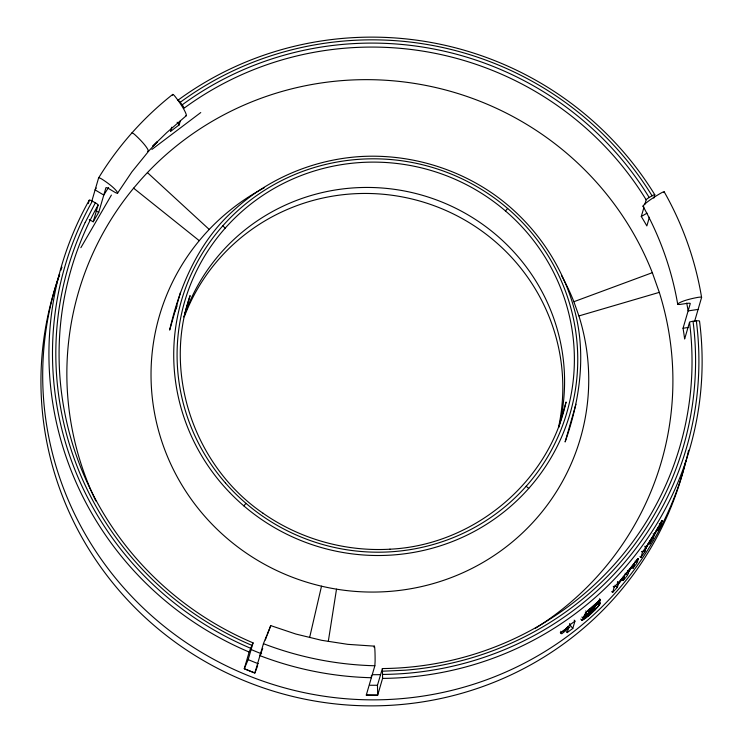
<?xml version="1.0" encoding="UTF-8"?>
<svg xmlns="http://www.w3.org/2000/svg" width="743" height="743" viewBox="0 0 743 743"><rect width="100%" height="100%" fill="white"/><g stroke="black" fill="none" stroke-linecap="round" stroke-linejoin="round"><path stroke-width="1.11" d="M371.389 675.526L371.361 677.727A327.143 320.112 16.3 0 1 259.929 655.642L262.716 648.463M662.013 521.075L662.069 520.602A24.045 0.975 -62.6 0 1 661.994 521.122L661.864 521.595M591.326 610.412A6.956 0.613 -42.2 0 1 591.725 610.068A5.768 0.52 -42.2 0 1 592.208 609.65L594.892 608.201A15.436 1.635 -43.4 0 1 594.762 608.545L590.146 613.495A4.783 0.585 -42.6 0 1 589.041 614.405L588.41 614.87M253.066 642.871L248.181 659.626L244.271 668.728L254.858 673L257.645 665.821M374.073 647.404L374.231 646.141L347.817 644.348L321.626 640.308L295.872 634.048L270.74 625.615L263.477 643.54L254.858 673A327.143 320.112 16.3 0 1 244.271 668.728L249.174 651.964L253.057 642.871A317.029 310.212 16.3 0 1 98.104 205.096A3.371 0.678 29.4 0 0 95.355 202.802L92.401 201.177A3.371 0.678 29.4 0 0 89.253 200.22L88.278 203.554M598.923 605.313A12.928 1.356 -44.2 0 0 599.731 604.152L600.149 602.945L598.895 603.362A11.777 1.133 -43.4 0 0 598.329 603.734M634.039 564.856L634.039 564.829A18.436 1.337 -53.5 0 1 634.039 564.829L634.011 564.996A21.501 1.56 -53.5 0 0 634.039 564.671L633.872 564.717M328.322 641.246L336.514 589.153M366.28 695.086A327.143 320.112 16.3 0 0 377.685 695.169L382.599 678.303L382.385 668.496L377.463 685.25L377.685 695.169L366.28 695.086L374.853 665.765L375.104 661.251A23.609 1.272 -88.6 0 0 374.24 646.131M575.946 404.266L565.107 441.964C580.478 398.629 586.766 351.03 573.466 306.274C560.696 261.239 531.969 221.256 493.761 194.294L493.686 194.239C455.087 167.268 407.489 153.792 360.476 156.55L360.383 156.559C313.722 159.504 268.334 178.515 233.878 210.185C199.059 241.336 179.815 285.275 169.664 330.078L180.503 292.38M658.679 527.224A18.436 0.827 -61.4 0 0 658.679 527.186L658.642 527.363A21.501 0.966 -61.4 0 0 658.688 527.103M624.12 577.311L624.12 577.311A23.757 1.95 -50.7 0 0 624.139 577.014L624.101 576.949M270.731 625.652L269.523 628.931M309.627 637.54L321.515 586.181M382.561 678.48L382.58 678.405A327.152 320.122 16.3 0 0 699.534 321.171A3.371 0.641 -7.4 0 0 696.395 320.892L693.052 321.273A3.371 0.641 -7.4 0 0 689.513 322.313A317.029 310.212 16.3 0 1 382.348 668.561M600.168 603.195L600.112 603.381A14.73 1.514 -44.5 0 1 599.926 603.836A13.105 1.393 -44.1 0 1 598.849 605.452M633.946 565.247L633.064 568.237L632.052 567.485M638.228 559.2L637.215 562.665L635.154 561.206M650.524 541.294L650.469 541.489M623.999 577.748L623.665 578.899M91.621 201.836L98.605 177.939A327.143 320.112 16.3 0 1 172.673 94.454A3.371 0.567 51.7 0 1 175.348 96.813A23.609 3.994 51.7 0 1 186.437 115.462A3.371 0.567 51.7 0 1 185.964 115.546M89.29 219.612L93.228 221.786L98.104 205.096M93.228 221.786A317.029 310.212 16.3 0 1 98.708 212.433L105.933 187.728A3.371 0.669 31.4 0 1 109.026 188.787L114.561 192.093A3.371 0.669 31.4 0 0 117.645 193.013A23.609 4.709 31.4 0 0 102.172 179.295A3.371 0.669 31.4 0 0 98.605 177.939M172.45 95.197L172.673 94.454M171.754 127.183L170.491 131.52A317.029 310.212 16.3 0 1 179.165 124.908L180.465 120.459M184.691 314.085L190.097 295.593C162.55 374.026 194.805 466.743 263.133 513.311L263.059 513.264C299.847 538.981 345.235 551.817 390.047 549.188L389.954 549.198C472.529 545.334 548.538 483.21 566.082 401.982L560.677 420.473M265.39 639.983L265.66 639.064M649.382 217.262L646.847 225.937A317.029 310.212 16.3 0 0 641.283 216.501L643.884 207.603M644.859 204.269L646.159 199.821A3.371 0.474 -31.5 0 1 649.233 197.471L652.122 195.79A3.371 0.474 -31.5 0 1 654.797 194.777L653.821 198.112M664.01 192.632L664.233 191.889A3.371 0.492 -29.5 0 0 661.001 193.069A23.609 3.427 -29.5 0 0 643.029 205.96A3.371 0.492 -29.5 0 0 643.828 206.052M564.188 630.185A20.646 3.483 -35.3 0 1 563.157 631.011L561.429 632.339L561.049 633.612L560.324 632.59M566.435 631.624L567.188 632.618L568.739 627.343L567.977 626.34M567.188 632.618L572.797 628.448L574.943 621.111L574.163 620.126M589.403 611.136L599.972 600.976L600.363 599.666L599.48 598.765M689.513 322.313L684.637 339.003A317.029 310.212 16.3 0 0 683.049 328.248L690.275 303.553A3.371 0.632 -9.4 0 0 687.145 303.376L680.774 304.324A3.371 0.632 -9.4 0 1 677.727 304.026A23.609 4.402 -9.4 0 1 697.909 297.376A3.371 0.632 -9.4 0 1 701.596 297.46L694.612 321.347M611.684 591.604L612.622 592.44L614.173 587.146L617.962 583.014M617.452 586.849L617.628 586.246M615.566 589.245L617.312 587.304L618.111 584.592A36.658 3.186 -49.2 0 1 618.25 584.165M623.266 580.255L623.618 579.048M622.197 579.763L623.173 580.562L623.897 578.1M639.89 556.739L640.93 557.445L642.481 552.151L645.193 548.195M645.026 546.179L646.085 546.867L645.881 547.591L644.822 546.894M640.93 557.445L644.84 551.705L645.509 549.439M652.837 539.037L654.184 535.276A23.302 1.17 -59.9 0 1 654.342 534.858L658.642 527.075L657.843 528.31M656.589 530.019L657.694 530.632L658.632 527.419L658.502 527.874M657.694 530.632L661.001 524.53L661.957 521.27M628.179 573.234L628.504 572.194A23.302 1.811 -52 0 1 628.68 571.785L629.386 570.54M645.11 550.795L645.333 550.043M650.199 542.399L650.394 541.749L649.67 544.21L648.593 543.56M618.055 584.797L618.213 584.323A26.832 2.34 -49.2 0 1 618.38 583.924L624.027 576.967L622.439 578.574M628.374 572.574L627.603 575.203L625.123 573.262M265.818 638.609L266.365 637.113M654.202 535.211L654.908 533.604M266.598 636.5L267.043 635.321M645.797 548.529L647.014 546.151M267.48 634.216L267.907 633.11M268.047 632.748L269.337 629.423M175.042 311.066L177.057 305.958M628.532 572.129L630.853 568.441M645.881 548.306L646.104 547.805M618.371 583.933L622.281 578.76M85.213 222.426L95.355 202.802M655.029 533.372L655.948 531.635M646.169 547.675L648.565 543.625M655.372 532.239L650.757 539.594M654.704 533.483L656.571 530.047M655.948 531.18L656.255 530.623M656.413 530.335L657.527 528.338M657.369 528.617L659.719 524.456M656.524 530.613L657.341 529.165M659.57 524.716L660.007 523.945M659.858 524.196L662.032 520.62M660.146 523.694L662.041 520.611M80.857 247.698L111.404 195.084M647.209 545.817L649.401 542.325M652.391 539.78L651.5 541.257M587.778 610.337L589.032 611.74L589.478 611.015M651.044 542L650.134 543.477M117.496 193.264L131.873 171.893L148.414 151.488M649.456 541.666L645.881 547.591L650.097 540.635M649.772 541.155L654.202 534.412L653.116 533.78M585.373 613.811L586.58 611.907L600.363 599.666L586.58 611.907L585.753 610.96M584.89 614.572L585.614 613.43M585.131 614.192L582.958 617.609M648.778 543.282L650.636 540.625L649.54 542.111M583.199 617.238L582.716 617.99L581.899 617.034M646.085 546.867L645.648 547.526M629.59 570.215L632.785 565.925M617.34 582.317L618.287 583.144L636.732 560.231L634.633 562.85M622.959 577.274L630.361 568.516A10.021 0.539 -52.8 0 1 631.513 566.955L634.243 563.352M636.705 563.361L635.674 564.764M635.163 565.46L633.064 568.237M631.234 567.931L633.798 564.773L632.943 565.739M620.776 579.939L618.287 583.144L618.501 582.419L617.554 581.593M627.055 575.871L625.959 577.218M95.801 500.931A303.534 297.014 16.3 0 1 133.61 188.174L140.381 180.27A303.534 297.014 16.3 0 1 652.335 272.681L659.301 292.37A303.534 297.014 16.3 0 1 535.452 628.253M659.301 292.37L578.908 315.933A219.222 214.504 16.3 0 1 328.991 587.797A219.222 214.504 16.3 0 1 199.245 240.676L204.13 234.974A219.222 214.504 16.3 0 1 264.109 187.858M625.402 577.896L623.173 580.562M597.651 606.855L587.574 616.523M243.815 505.853L246.017 503.382M505.454 210.938L507.645 208.458M614.981 589.886L613.811 591.168M147.616 151.182A3.371 0.632 41.6 0 0 148.554 151.247L157.497 141.607L152.761 146.167M613.216 591.809L612.622 592.44M594.892 609.864L595.514 609.223M637.819 559.015L638.256 558.699L638.209 559.265A26.414 1.811 -54.7 0 0 638.302 558.792L638.293 558.764M152.714 146.25L166.729 132.607L186.307 115.694M597.576 603.214L590.221 609.789L589.375 608.851M584.323 617.767L586.998 615.464L586.58 614.99M583.645 618.343L581.611 620.052L583.218 619.653L582.196 620.136M594.604 606.697L598.291 603.771M588.28 615.947L585.939 617.804M586.478 614.972L589.766 611.814A6.436 0.594 -42.2 0 1 590.657 610.997A6.455 0.576 -42.2 0 1 591.326 610.402M585.948 615.408L584.871 616.272M584.332 616.709L583.255 617.563M574.943 621.111L570.401 624.501L569.64 623.507M151.888 149.445L200.749 112.555M597.586 604.291L599.248 603.158M641.283 216.501L647.042 213.139M587.444 615.455L587.091 615.538A6.52 0.734 -41.9 0 0 587.286 615.52A5.517 0.641 -42.3 0 0 588.326 614.963A4.932 0.613 -42.6 0 0 590.954 612.799A4.746 0.576 -42.6 0 0 591.744 612.056A4.802 0.557 -42.7 0 0 592.793 611.006L593.128 610.662A5.35 0.594 -42.9 0 0 593.666 610.049L594.744 608.563A13.393 1.421 -43.3 0 0 594.902 607.913L594.92 608.025M561.467 275.523A219.222 214.504 16.3 0 1 573.875 301.714L652.335 272.681M698.095 309.422L688.129 310.899A317.029 310.212 16.3 0 0 686.736 303.098M683.049 328.248L688.594 327.431M382.608 671.198L405.093 670.214A320.419 313.527 16.3 0 0 693.033 321.273M581.806 620.191L580.803 619.095M659.32 523.657L661.001 524.53M652.196 537.653L653.283 538.285M95.819 210.706L98.708 212.433M643.252 550.684L644.84 551.705M641.441 551.445L642.481 552.151M627.436 570.485L628.429 571.265M133.61 188.174L199.245 240.676M222.733 225.881L225.287 228.073M526.183 486.247L528.737 488.43M614.935 585.252L617.312 587.304M613.235 586.301L614.173 587.146M147.42 172.608L209.22 229.438M599.099 600.075L599.972 600.976M585.345 612.65L587.016 614.535L589.766 611.814A6.39 0.585 -42.2 0 1 592.264 609.604M569.667 624.519L572.797 628.448M177.93 100.259A3.371 0.557 53.7 0 1 180.168 102.246L182.202 104.902A3.371 0.557 53.7 0 1 184.041 108.218A317.029 310.212 16.3 0 1 646.159 199.821M177.131 122.251L179.165 124.908M560.696 631.318L561.429 632.339M643.001 206.22C660.016 236.636 671.848 269.95 677.718 304.305M573.875 301.714L578.908 315.933M650.664 540.644L650.664 540.663A23.757 1.3 -58.7 0 1 650.599 540.969L650.617 540.969A21.891 1.189 -58.8 0 0 650.599 540.783M380.314 674.635A303.534 297.014 16.3 0 1 372.354 674.709M261.62 653.812A303.534 297.014 16.3 0 1 251.097 649.512M377.463 685.25A317.029 310.212 16.3 0 1 370.098 685.241M258.434 663.768A317.029 310.212 16.3 0 1 248.181 659.626M249.128 652.038A327.152 320.122 16.3 0 1 89.234 200.211M177.911 100.24A327.152 320.122 16.3 0 1 654.797 194.759M250.67 648.286A323.781 316.824 16.3 0 1 92.346 201.149M251.923 645.351A320.419 313.527 16.3 0 1 85.157 222.463M180.215 102.311A323.642 316.685 16.3 0 1 652.066 195.818M182.174 104.865A320.382 313.49 16.3 0 1 649.187 197.499M696.33 320.902A323.642 316.685 16.3 0 1 382.682 674.43M183.855 316.955A195.613 191.406 16.3 0 1 423.287 195.548A195.613 191.406 16.3 0 1 558.912 427.216M96.256 188.035A327.143 320.112 16.3 0 0 95.104 189.911L103.788 195.075A317.029 310.212 16.3 0 1 108.608 187.431M374.853 665.765A327.143 320.112 16.3 0 1 263.431 643.679M664.233 191.889A327.143 320.112 16.3 0 1 701.596 297.46M131.882 132.978A3.371 0.632 41.6 0 1 135.05 134.864A23.609 4.421 41.6 0 1 148.554 151.247M184.394 316.527A195.613 191.406 16.3 0 1 421.532 201.557A195.613 191.406 16.3 0 1 558.699 426.566M685.826 460.706A327.143 320.112 16.3 0 1 276.294 692.03A327.143 320.112 16.3 0 1 59.663 274.641M688.594 450.239A327.143 320.112 16.3 0 1 283.102 687.479A327.143 320.112 16.3 0 1 59.524 274.028M60.805 270.35A327.143 320.112 16.3 0 1 61.975 267.118M636.853 560.046A7.086 0.474 -54.1 0 1 637.903 558.885M636.965 559.86A7.449 0.511 -54.7 0 1 638.218 558.68M620.851 579.874A9.678 0.539 -50.2 0 1 622.968 577.302M582.224 620.108A11.897 1.375 -40.7 0 1 581.815 620.173M584.834 618.575A10.969 1.337 -41.6 0 1 583.301 619.569M587.806 616.133A11.219 1.347 -41.5 0 1 583.664 619.179M585.986 617.749A10.764 1.384 -42.1 0 1 584.806 618.613M595.162 609.789A13.941 2.21 -43 0 1 588.14 616.216M599.053 605.304A12.937 1.616 -43.2 0 1 595.923 608.981M599.007 605.239A14.052 1.57 -43.7 0 1 597.79 606.752M599.48 602.907A13.123 1.328 -44.8 0 1 599.982 603.372M588.753 611.888A10.959 1.003 -43 0 1 598.291 603.539M592.459 608.536A11.489 0.882 -42.4 0 1 594.716 606.567M589.366 611.452A10.541 0.817 -42.4 0 1 592.422 608.628M592.217 609.65A4.96 0.474 -42.3 0 1 594.029 608.238L594.27 608.099A5.703 0.594 -42.9 0 1 594.706 607.913A7.56 0.799 -43.2 0 1 594.864 607.913M588.372 614.907A5.452 0.632 -42.2 0 1 587.425 615.473M569.965 626.888A24.63 4.904 -35 0 1 561.717 633.788M570.243 624.603A11.814 1.486 -37.2 0 1 568.887 626.015M568.432 626.349A14.832 2.025 -36.5 0 1 566.315 628.244M568.479 626.321A15.027 2.071 -36.5 0 1 566.352 628.225M566.844 628.039A25.123 4.384 -35.1 0 1 564.318 630.157M566.649 628.253A24.612 4.226 -35.2 0 1 564.392 630.148M563.826 630.268A21.073 3.241 -35.6 0 1 562.832 631.058M645.89 548.306A26.832 1.616 -57.1 0 0 645.741 548.696L645.63 549.012A36.658 2.201 -57.1 0 1 645.76 548.585M654.351 534.18A15.733 0.52 -60.5 0 1 654.843 533.26M624.101 577.06A21.891 1.792 -50.9 0 1 624.055 577.302M628.337 572.621A38.58 3 -52 0 1 628.476 572.194M654.007 535.74A38.58 1.941 -59.9 0 1 654.137 535.313M229.652 492.479A202.356 198.009 16.3 0 0 569.621 415.086A202.356 198.009 16.3 0 0 327.923 163.906A202.356 198.009 16.3 0 0 229.652 492.479M225.426 482.95A198.985 194.703 16.3 0 0 563.37 423.352A198.985 194.703 16.3 0 0 338.409 165.169A198.985 194.703 16.3 0 0 225.426 482.95"/></g></svg>
